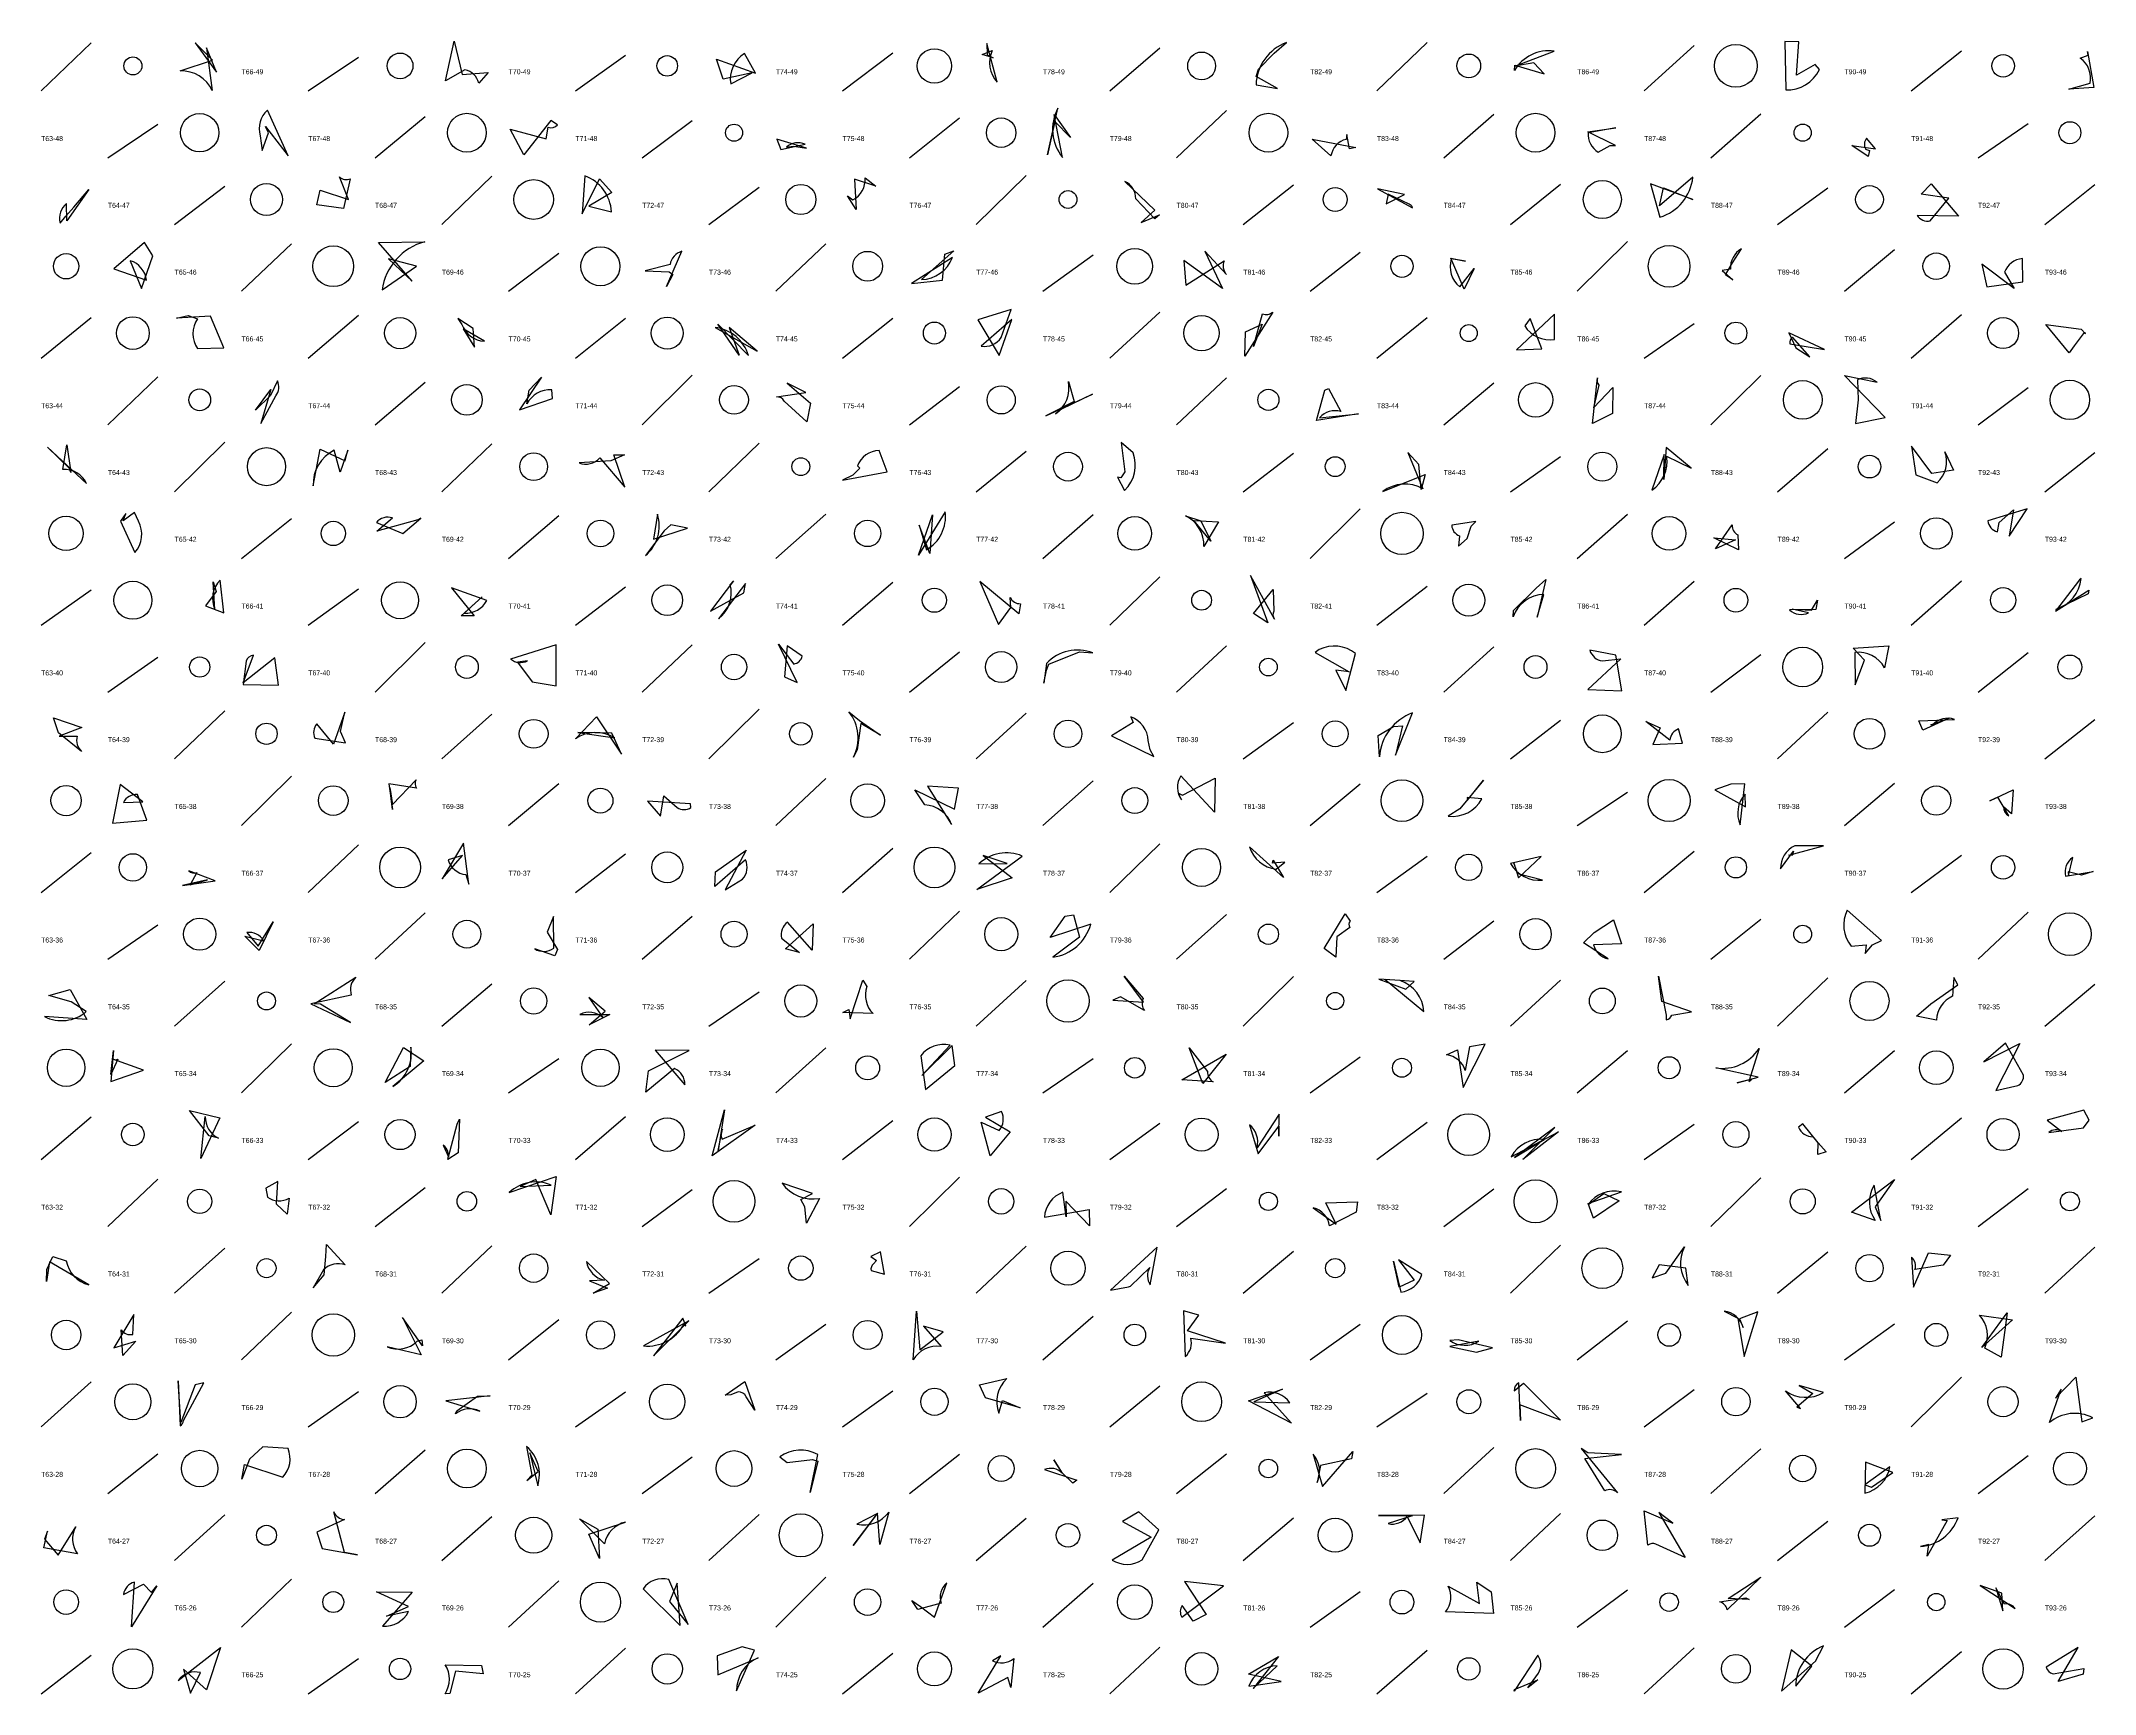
# Model space of a CAD drawing. Header units: millimetres. Extents: x -1 to 9990, y 0 to 15990.
# Drawn here: x 2520 to 3750, y 1000 to 1990 of the extents above; entities that cross this region are included whole.
import ezdxf

# ---------------------------------------------------------------- set-up
doc = ezdxf.new("R2010")
doc.units = ezdxf.units.MM
doc.layers.add('TEXT', color=3, linetype='Continuous')
doc.layers.add('WALL', color=1, linetype='Continuous')

msp = doc.modelspace()

# ---------------------------------------------------------------- linework, layer by layer
for points in [[(2625, 1971.3), (2619.1, 1985.8), (2622.5, 1960.3, 0.3), (2603.3, 1972), (2622.7, 1978.4), (2612.2, 1988.9)], [(2772.1, 1969.8), (2787.7, 1971), (2782.1, 1964.7, 0.3), (2773.8, 1972.6), (2762.2, 1966.1), (2767.4, 1989.9)], [(2924.4, 1979.1), (2947.9, 1970.7), (2941.3, 1982.5, 0.3), (2933, 1964.2), (2945.9, 1970.9), (2928.5, 1967.1)], [(3090.2, 1979.9), (3083.6, 1981.9), (3089.6, 1984.3, 0.3), (3092.6, 1965.2), (3086.4, 1988.5), (3086.5, 1981.7)], [(3249.1, 1973), (3258.4, 1982.6), (3265.8, 1989, 0.3), (3247.6, 1963.7), (3260.5, 1961.5), (3247.6, 1968.6)], [(3413.9, 1976.8), (3402.5, 1974.9), (3426.2, 1983.9, 0.3), (3402.4, 1972.3), (3402.5, 1975.4), (3420.2, 1970.2)], [(3572.7, 1989.4), (3564.2, 1989.6), (3564.8, 1960.6, 0.3), (3585, 1972.9), (3582.5, 1975.9), (3571.3, 1969.5)], [(3749.4, 1962.1), (3734.3, 1961.1), (3747.1, 1964.6, 0.3), (3741.2, 1979.7), (3745.9, 1981.5), (3745.5, 1983.7)], [(2654.4, 1938.8), (2667.9, 1921.1), (2655.6, 1948.4, 0.3), (2651.3, 1933.2), (2652.4, 1924.4), (2656.2, 1934.9)], [(3127.2, 1941.8), (3122.8, 1921.8), (3128.9, 1949.6, 0.3), (3131.7, 1920.2), (3126.7, 1945.9), (3136.5, 1932.2)], [(2801, 1937.1), (2822.4, 1931.4), (2823.7, 1938.3, 0.3), (2829.3, 1939.7), (2825.2, 1942.4), (2809.1, 1921.7)], [(2960.7, 1931.2), (2963.1, 1925), (2977.6, 1928.1, 0.3), (2966.4, 1926.3), (2970.6, 1926.9), (2978.4, 1925.8)], [(3303.6, 1925.4), (3302, 1934), (3301.6, 1931, 0.3), (3292.5, 1921.2), (3281.3, 1931.2), (3307.3, 1926.2)], [(3446.4, 1935.5), (3463.1, 1938), (3446.6, 1935, 0.3), (3452.6, 1923.4), (3459.6, 1927.3), (3462.8, 1927.3)], [(3604.5, 1927.3), (3618.6, 1925.4), (3613.2, 1931.7, 0.3), (3612.7, 1925.2), (3614.9, 1924.4), (3614.2, 1920.7)], [(2687.1, 1900.6), (2704.2, 1894.9), (2698.7, 1908.6, 0.3), (2705.2, 1907.4), (2701.2, 1889.6), (2685.2, 1891.8)], [(2861.8, 1899.2), (2848, 1891), (2861.6, 1887.7, 0.3), (2845.7, 1909.1), (2844.1, 1886.4), (2854.5, 1907.3)], [(3008.1, 1889.1), (3002.9, 1897.1), (3006.2, 1894.8, 0.3), (3013.5, 1907.9), (3020, 1903), (3007.2, 1907.2)], [(3509.1, 1895), (3483.8, 1904.4), (3489.5, 1884.4, 0.3), (3509.2, 1908.3), (3489.3, 1891.2), (3491.7, 1901.9)], [(2548.7, 1901), (2535.5, 1882.2), (2535.2, 1892.6, 0.3), (2531.4, 1880.9), (2534.8, 1885), (2539.6, 1890.4)], [(3189.8, 1885.9), (3187.1, 1883.4), (3175.6, 1895.4, 0.3), (3169.1, 1905.7), (3187.1, 1888.6), (3178.8, 1881.2)], [(3336.5, 1897.9), (3320.4, 1901.4), (3341.3, 1890.1, 0.3), (3339.3, 1892.1), (3326.7, 1898.1), (3325.6, 1892.3)], [(3652, 1904.3), (3668.3, 1885.1), (3643.5, 1885.5, 0.3), (3651.4, 1882.2), (3662.6, 1895.8), (3645.9, 1898.2)], [(2742.2, 1846.1), (2722, 1869.2), (2749.8, 1869.7, 0.3), (2724.2, 1840.8), (2744.9, 1855), (2728.1, 1859.5)], [(2582, 1869.2), (2563.5, 1853.5), (2583.1, 1846.7, 0.3), (2573.4, 1858.3), (2580.1, 1841.6), (2587, 1861.3)], [(2898.4, 1850), (2894.6, 1842.8), (2903.8, 1864, 0.3), (2896.7, 1856), (2881.8, 1852.2), (2896.1, 1851.6)], [(3061.3, 1862.2), (3066.7, 1864.3), (3047.2, 1847, 0.3), (3065.8, 1860.2), (3041.3, 1844.7), (3059.8, 1846.7)], [(3204.3, 1858.5), (3205.5, 1843.6), (3228.5, 1858.3, 0.3), (3229.9, 1850.1), (3217, 1864.1), (3227.5, 1841.7)], [(3364.2, 1859.9), (3373.1, 1858.1), (3364.5, 1859.4, 0.3), (3369.6, 1842.7), (3378.2, 1853.7), (3372.3, 1841.2)], [(3528.7, 1849.9), (3533, 1857.1), (3538.4, 1865.4, 0.3), (3531.8, 1853.3), (3526.7, 1852.5), (3533.2, 1846.9)], [(3685.2, 1842.6), (3706.8, 1845.6), (3706.6, 1859.6, 0.3), (3695.9, 1851.4), (3701.6, 1841.7), (3682.3, 1856.2)], [(2601.1, 1823.9), (2608, 1825.5), (2613.6, 1823.6, 0.3), (2613.7, 1805.7), (2629.4, 1806.2), (2621.4, 1825.1)], [(2778.8, 1817.7), (2769.5, 1823.8), (2772, 1820.2, 0.3), (2785.5, 1810.1), (2772.8, 1817.6), (2779.5, 1806.6)], [(3093.8, 1801.6), (3101.3, 1823.2), (3083, 1807.2, 0.3), (3095, 1812.3), (3100.9, 1829.2), (3081.1, 1823)], [(3251.2, 1820.4), (3246, 1807), (3251.5, 1826.5, 0.3), (3257.6, 1827.6), (3240.9, 1801.1), (3241.4, 1815.7)], [(3418.8, 1805.5), (3411.7, 1823.7), (3408.5, 1819.3, 0.3), (3426.3, 1811.2), (3426.4, 1826.4), (3403.5, 1804.9)], [(2938.1, 1801.8), (2925.3, 1820.4), (2943.7, 1801.5, 0.3), (2923.6, 1818.4), (2948.9, 1804.1), (2932.1, 1818.3)], [(3570.9, 1806.1), (3579.3, 1800.7), (3568.9, 1812.6, 0.3), (3567.3, 1808.5), (3588.1, 1805.1), (3566.7, 1815.2)], [(3720.7, 1820.2), (3741.8, 1817.3), (3744.4, 1814.6, 0.3), (3743.5, 1815.4), (3737.5, 1807.3), (3734.5, 1803.2)], [(2657.6, 1781.3), (2651.7, 1760.8), (2660.5, 1777.4, 0.3), (2661.5, 1786.4), (2657.3, 1777.6), (2648.4, 1768.9)], [(2806.6, 1769), (2826.3, 1775.9), (2825.8, 1781, 0.3), (2811, 1772.6), (2812.4, 1780.9), (2819.6, 1788.6)], [(2980.7, 1773), (2978.6, 1761.8), (2965.1, 1774.2, 0.3), (2960.5, 1776.8), (2977.9, 1779.4), (2966.9, 1785)], [(3149.7, 1778.5), (3131.1, 1769.4), (3127.5, 1766.6, 0.3), (3135.2, 1785.9), (3138.6, 1774.1), (3121.7, 1765.5)], [(3461.1, 1766.9), (3449.1, 1760.8), (3452.1, 1788.1, 0.3), (3452.9, 1783.9), (3449.8, 1770.3), (3461.2, 1782.5)], [(3624.4, 1764.5), (3600.1, 1789.6), (3619.5, 1785.5, 0.3), (3607.8, 1787), (3608.3, 1775), (3606.7, 1760.9)], [(3288.9, 1780.8), (3291.1, 1781.9), (3298.3, 1768, 0.3), (3285.7, 1764.3), (3308.9, 1766.6), (3283.8, 1762.6)], [(2537.1, 1733.8), (2523.9, 1746.7), (2547.3, 1725, 0.3), (2533.1, 1733.3), (2535.4, 1748.1), (2537.8, 1731.4)], [(3166.7, 1728.4), (3164.6, 1728.8), (3168.9, 1720.8, 0.3), (3174, 1743.3), (3166.9, 1749.5), (3169.1, 1731.9)], [(3640.1, 1747.2), (3642.7, 1730.1), (3655.5, 1725.4, 0.3), (3660.2, 1743.9), (3665.4, 1732.8), (3652.4, 1730.9)], [(2703.7, 1744.9), (2699.1, 1731.6), (2695.5, 1744.8, 0.3), (2683, 1723.5), (2687.1, 1745.5), (2702.1, 1738.4)], [(2869.3, 1742.1), (2861.2, 1738.4), (2842.2, 1737.2, 0.3), (2854.6, 1740.2), (2869.6, 1722.7), (2863, 1742.1)], [(3000, 1727), (3026.7, 1731.8), (3021.9, 1744.7, 0.3), (3008.9, 1735.4), (3010.3, 1734), (3006.2, 1729.9)], [(3345.2, 1736.3), (3338.6, 1743.4), (3347.6, 1721.7, 0.3), (3323.5, 1720.1), (3348.8, 1730.3), (3346.5, 1721.4)], [(3491.8, 1727.3), (3492.1, 1742.3), (3484.6, 1721, 0.3), (3493.5, 1741.2), (3508.1, 1734.1), (3493.2, 1746.4)], [(3698.6, 1693.4), (3709.5, 1709.8), (3685.8, 1702.5, 0.3), (3691.6, 1696), (3692.7, 1701.6), (3701.3, 1709.1)], [(2570.7, 1707), (2567.6, 1702.4), (2576.2, 1683.5, 0.3), (2578.4, 1702.4), (2575.9, 1707.5), (2569.1, 1702.5)], [(2745.6, 1703.1), (2721.1, 1696.4), (2730.4, 1704.3, 0.3), (2720.8, 1701.6), (2736.7, 1694.9), (2747.4, 1704.2)], [(2897.1, 1700.2), (2893.1, 1696.5), (2881.9, 1681.7, 0.3), (2889.2, 1706.5), (2886.8, 1691.6), (2907.1, 1698.2)], [(3052.3, 1683), (3045.9, 1700), (3050.2, 1685.2, 0.3), (3061.5, 1707.9), (3045.4, 1681.9), (3053.8, 1706.1)], [(3210.3, 1702.7), (3225.1, 1702), (3216.4, 1687.1, 0.3), (3205.3, 1705.6), (3214.5, 1702.6), (3220.5, 1690.4)], [(3376.4, 1699.4), (3379.2, 1702.2), (3364.8, 1699.9, 0.3), (3369.4, 1693.6), (3368.9, 1687.3), (3374, 1691.9)], [(3534.8, 1691.2), (3522.7, 1685.8), (3532.7, 1700.1, 0.3), (3536.2, 1694.1), (3536.6, 1685.1), (3521.8, 1692.4)], [(2618.4, 1651.7), (2629.5, 1647.4), (2627.2, 1667.1, 0.3), (2624, 1649.5), (2623.1, 1666), (2624.8, 1660.3)], [(2771.6, 1645.6), (2784.1, 1657), (2773.4, 1647.3, 0.3), (2786.9, 1654.9), (2765.7, 1662.5), (2779.4, 1645.7)], [(2940.8, 1659.4), (2941.9, 1665), (2925.7, 1643.9, 0.3), (2932.7, 1664.5), (2934.6, 1666.6), (2921, 1648.5)], [(3093.3, 1640.5), (3100.8, 1650.6), (3100.4, 1656.7, 0.3), (3106.5, 1652.9), (3105.5, 1646.8), (3082.2, 1666.3)], [(3246, 1647), (3257.9, 1661.5), (3258.2, 1648.4, 0.3), (3258.7, 1643.7), (3244.2, 1669.8), (3254.6, 1641.5)], [(3421.1, 1667.5), (3415.9, 1644.9), (3420, 1658.5, 0.3), (3401.5, 1645.1), (3401.7, 1648.8), (3415.3, 1662.2)], [(3746.4, 1661), (3746, 1658.9), (3726.5, 1649.4, 0.3), (3741.8, 1668.1), (3740.8, 1667.3), (3726.3, 1648.4)], [(3583.8, 1655.1), (3582.8, 1649.4), (3567, 1649.2, 0.3), (3578.5, 1647.5), (3568.7, 1649.6), (3580.3, 1649)], [(2828.5, 1603.7), (2828.5, 1628.3), (2801.2, 1619.8, 0.3), (2811.3, 1618.7), (2805.3, 1617.9), (2814.2, 1606.2)], [(2972.9, 1605.8), (2961.6, 1628.6), (2970.8, 1616.8, 0.3), (2975.8, 1621.5), (2966.9, 1627.7), (2965.2, 1609.2)], [(3123.6, 1616.7), (3141.8, 1624.1), (3149.9, 1623.4, 0.3), (3122.1, 1617.2), (3120.5, 1605.4), (3122.1, 1613.2)], [(3295.3, 1613.2), (3301.3, 1601), (3307.1, 1623.1, 0.3), (3285.5, 1625.4), (3283, 1623.6), (3303.4, 1612.2)], [(3466.7, 1600.8), (3463.1, 1622.1), (3447.5, 1625, 0.3), (3455.1, 1618.7), (3466.1, 1620), (3446.3, 1601.5)], [(3605.2, 1626.2), (3626.5, 1627.6), (3624, 1614.6, 0.3), (3606.2, 1623.7), (3606.4, 1604.3), (3612.1, 1619.2)], [(2659.9, 1620.6), (2641.1, 1605.5), (2647.2, 1622.1, 0.3), (2642.8, 1618.5), (2641.1, 1604.6), (2662.2, 1604.2)], [(2702, 1587.9), (2695.1, 1568.8), (2685.1, 1580.9, 0.3), (2684, 1572.4), (2702.3, 1569.5), (2699.4, 1576.3)], [(3010.9, 1581.1), (3008.8, 1565.4), (3006.5, 1561.1, 0.3), (3003.8, 1588.1), (3010.1, 1582.9), (3022.7, 1574.2)], [(3335.3, 1579.8), (3331.1, 1562.3), (3341.4, 1587.5, 0.3), (3321.5, 1561.2), (3320.7, 1574), (3329.9, 1579.4)], [(2544.5, 1578.7), (2530.9, 1573.6), (2541.7, 1573.6, 0.3), (2544.3, 1564.4), (2530.4, 1575.6), (2527.5, 1584.6)], [(2861.8, 1575.3), (2841.5, 1575.8), (2863.6, 1572.6, 0.3), (2840, 1571.9), (2852.6, 1585.2), (2867.7, 1562.8)], [(3186.5, 1561.4), (3184.2, 1565.4), (3183.1, 1570.9, 0.3), (3172.6, 1585.1), (3174, 1581.7), (3161, 1573.7)], [(3485.2, 1568.6), (3503.1, 1569.4), (3500.7, 1577.9, 0.3), (3495.4, 1571.2), (3481, 1582.3), (3489.7, 1578.6)], [(3647, 1577.1), (3644.5, 1582.8), (3665.9, 1583.6, 0.3), (3652.8, 1580.3), (3651.8, 1580.4), (3662.8, 1584.4)], [(3223.2, 1548.4), (3222.8, 1528.1), (3202.6, 1549.9, 0.3), (3202.9, 1535.4), (3201.2, 1539.4), (3203.6, 1538.3)], [(2562.7, 1521.5), (2583.4, 1523.2), (2577.7, 1538.6, 0.3), (2569.3, 1533.9), (2581, 1534.2), (2567.3, 1544.6)], [(2728.8, 1542.8), (2730.4, 1532.7), (2744.6, 1547.4, 0.3), (2744.8, 1542.4), (2728.3, 1545), (2730.4, 1529.6)], [(2891, 1525.7), (2892.9, 1537.9), (2901, 1530.9, 0.3), (2909.2, 1530.8), (2908.9, 1533.1), (2883.1, 1534.6)], [(3069.5, 1542.4), (3050.9, 1543.6), (3065.3, 1520.7, 0.3), (3049.3, 1532.4), (3043.2, 1541.4), (3067.1, 1529.8)], [(3383.9, 1547.3), (3369.7, 1530), (3362.7, 1525.6, 0.3), (3382.9, 1536), (3374.1, 1536.8), (3374.3, 1535.3)], [(3522.4, 1541.5), (3540.8, 1531.3), (3540.5, 1538.9, 0.3), (3537.6, 1520.5), (3540.3, 1545), (3532, 1544.8)], [(3701.1, 1541.5), (3700, 1527), (3695.3, 1531.3, 0.3), (3698.4, 1525.9), (3691.8, 1537.1), (3687.1, 1534.8)], [(2760.3, 1488.2), (2772.3, 1502.1), (2763.8, 1499.5, 0.3), (2774.4, 1490.7), (2776.1, 1484.9), (2772.9, 1509.6)], [(2942.2, 1505.3), (2929.7, 1481.6), (2940.1, 1487.9, 0.3), (2941.8, 1499.6), (2923.5, 1483.5), (2923.8, 1492.3)], [(3101.6, 1488.8), (3080.5, 1481.7), (3107.6, 1501.8, 0.3), (3081.7, 1497.1), (3098.6, 1497.3), (3084.2, 1502.1)], [(3257.9, 1499.4), (3264.1, 1489), (3243.6, 1507.3, 0.3), (3259.7, 1494), (3264.9, 1498.1), (3257.4, 1497.5)], [(3404.7, 1488.8), (3418.3, 1501.5), (3400.1, 1497.3, 0.3), (3419.2, 1487.4), (3404.4, 1491.2), (3402, 1497.5)], [(3566.7, 1502.4), (3587.4, 1507.9), (3570.3, 1507.9, 0.3), (3561.7, 1494.1), (3569.4, 1504.8), (3568.7, 1502.1)], [(3733.9, 1492.4), (3734.2, 1490.1), (3736.7, 1501, 0.3), (3732.4, 1489.8), (3749, 1492.6), (3742, 1490.3)], [(2604.6, 1484.1), (2624.3, 1487), (2608.5, 1492.9, 0.3), (2613.3, 1491.9), (2609.2, 1484.6), (2619.7, 1487.5)], [(2829.2, 1445.9), (2827.6, 1442.1), (2815.6, 1446.2, 0.3), (2827, 1446.6), (2826.8, 1465.6), (2823, 1456.2)], [(3138.2, 1466.5), (3141.8, 1453.2), (3126, 1441.2, 0.3), (3148.6, 1461), (3124.4, 1453.1), (3133.4, 1465.7)], [(3288.5, 1446.4), (3300.9, 1467.1), (3303.9, 1462.8, 0.3), (3303.7, 1459), (3296, 1453.5), (3295.4, 1441.3)], [(3616.7, 1448.7), (3622.1, 1451.3), (3601.7, 1469.4, 0.3), (3604.1, 1447.8), (3613.1, 1448.7), (3612.4, 1443.5)], [(2650.6, 1445.3), (2642, 1453.9), (2653.3, 1451.1, 0.3), (2643.3, 1456), (2650.1, 1447.8), (2659, 1462.4)], [(2982.3, 1461.1), (2981.8, 1445.5), (2967, 1462.2, 0.3), (2963.5, 1452.6), (2974.3, 1444), (2965.8, 1446.3)], [(3461.6, 1463.6), (3466.4, 1449.3), (3449.8, 1448.6, 0.3), (3458.4, 1440.3), (3443.8, 1449.8), (3450.2, 1456)], [(2687.4, 1413.1), (2683.6, 1413.2), (2708.5, 1429.2, 0.3), (2705.8, 1418.5), (2681.6, 1413.3), (2705.4, 1402.1)], [(3004.5, 1404.4), (3012.2, 1427.4), (3014.6, 1423.6, 0.3), (3018.3, 1407.5), (3000.2, 1408.1), (3003.8, 1409.8)], [(3180.3, 1414.2), (3168.6, 1429.9), (3180.1, 1416.4, 0.3), (3180.8, 1409.2), (3166.5, 1417.5), (3161.9, 1415.5)], [(3342.3, 1426.7), (3325, 1427.8), (3348.2, 1408.6, 0.3), (3334, 1427.2), (3321.1, 1428), (3337.4, 1422)], [(3488.7, 1429.9), (3493.3, 1406.6), (3493.3, 1403.7, 0.3), (3496.6, 1406.5), (3508.3, 1408.4), (3490.6, 1414.7)], [(3667.9, 1424.6), (3665.5, 1429.1), (3664.8, 1417.8, 0.3), (3655.2, 1403.5), (3643.1, 1406), (3651.7, 1413.3)], [(2537.5, 1421.8), (2547.5, 1404), (2522, 1405.7, 0.3), (2547.1, 1408.6), (2538.1, 1414.4), (2524.6, 1418.3)], [(2857.8, 1408.9), (2848, 1417.1), (2856.4, 1405.2, 0.3), (2842.7, 1406.9), (2860.7, 1406.9), (2848.3, 1400.7)], [(2561.8, 1366.7), (2581.3, 1373.6), (2563, 1380.2, 0.3), (2565.9, 1380.2), (2561.8, 1370.9), (2563.3, 1385.4)], [(2737.1, 1387.2), (2749.3, 1379.2), (2730.7, 1363.8, 0.3), (2741.5, 1387.4), (2741, 1375.7), (2726.1, 1366.1)], [(2908.2, 1385.4), (2887.7, 1385.5), (2905.6, 1364.8, 0.3), (2899.4, 1374.6), (2882.2, 1360.3), (2883.8, 1373.2)], [(3065.7, 1388.3), (3047.4, 1370.3), (3064.4, 1388.5, 0.3), (3046.9, 1382.2), (3049.7, 1361.9), (3067.2, 1376.4)], [(3215.7, 1365.6), (3207.5, 1387), (3218.6, 1372.8, 0.3), (3222, 1366.5), (3203.2, 1367.8), (3229.7, 1383.2)], [(3384.9, 1389.1), (3375.4, 1387.5), (3372.9, 1373.4, 0.3), (3361.7, 1382.7), (3368.2, 1385.8), (3371.7, 1363.1)], [(3535.7, 1365.9), (3548.3, 1369.3), (3522.9, 1375, 0.3), (3548.9, 1386.6), (3542.7, 1366.8), (3544.6, 1368.1)], [(3705.1, 1389.6), (3690.6, 1361.3), (3703.8, 1364.3, 0.3), (3707.3, 1370.6), (3696.5, 1389.7), (3683.4, 1378.5)], [(2627.1, 1345.1), (2615.7, 1320.6), (2618.3, 1345.8, 0.3), (2626.3, 1332.9), (2620.7, 1334.3), (2608.9, 1349.4)], [(2770.6, 1344.2), (2769.8, 1324.1), (2763.6, 1320.1, 0.3), (2760.9, 1328.7), (2763.9, 1321.6), (2769.1, 1341.2)], [(2929.3, 1349.8), (2925.5, 1325.5), (2928.1, 1338.2, 0.3), (2927.8, 1332.3), (2947.7, 1340.6), (2921.9, 1322.3)], [(3088.3, 1322.2), (3082.9, 1342.5), (3093.8, 1337.5, 0.3), (3095.2, 1348.8), (3085.5, 1345.4), (3100.4, 1336.6)], [(3261.2, 1334), (3261.5, 1347.2), (3248.2, 1327.1, 0.3), (3243.6, 1340.9), (3248.8, 1323.4), (3261.2, 1340.1)], [(3584.3, 1330.1), (3575.1, 1341.5), (3572.5, 1339.4, 0.3), (3581.1, 1333.7), (3589.1, 1324.7), (3584.1, 1323)], [(3743.4, 1349.6), (3721.3, 1343.7), (3730.2, 1336.9, 0.3), (3722.3, 1336.3), (3743.2, 1339.1), (3746.5, 1343.6)], [(3426.5, 1339.3), (3402.3, 1321.3), (3420.1, 1332.1, 0.3), (3400.4, 1321.7), (3428.7, 1336.6), (3407.3, 1320.1)], [(2661.8, 1306.9), (2654.6, 1302.8), (2655.6, 1297.6, 0.3), (2668.5, 1296.9), (2667.3, 1287.4), (2661, 1293.3)], [(2816.3, 1308.1), (2806.9, 1303.8), (2825.4, 1304.7, 0.3), (2800.4, 1300.3), (2828.4, 1309.8), (2825.3, 1287)], [(2975, 1296.2), (2981.9, 1299.6), (2963.9, 1305.9, 0.3), (2986.1, 1296.8), (2978.4, 1281.9), (2977.3, 1291.7)], [(3618.4, 1291.8), (3621.7, 1283.6), (3617.8, 1304.6, 0.3), (3618.4, 1283.6), (3604.3, 1288.6), (3630, 1308)], [(3133.8, 1295.2), (3134, 1285.7), (3131.9, 1300.4, 0.3), (3120.9, 1285.5), (3147.7, 1290.1), (3147.9, 1280.3)], [(3308.4, 1294.8), (3307.6, 1288.6), (3291.7, 1280.3, 0.3), (3281.9, 1291.2), (3295.5, 1281.4), (3289.4, 1294.1)], [(3449.7, 1285), (3446.6, 1293.7), (3466.4, 1300.7, 0.3), (3446.5, 1293.2), (3455.9, 1299.6), (3465.1, 1295.4)], [(2690.5, 1261.9), (2691, 1269.1), (2702.2, 1256.9, 0.3), (2689.2, 1253.9), (2683, 1243.2), (2689.6, 1250.9)], [(3171.2, 1243.9), (3172.5, 1244.2), (3184, 1255.4, 0.3), (3184.3, 1245), (3188.3, 1267.5), (3160.4, 1241.8)], [(3484.9, 1249.1), (3493, 1251.9), (3504.2, 1267.8, 0.3), (3506.5, 1244.7), (3505, 1254.9), (3489.1, 1257)], [(2523.5, 1254.1), (2527.1, 1262), (2535.1, 1259.3, 0.3), (2548.6, 1245), (2525, 1258.8), (2523.2, 1247)], [(2850.7, 1240), (2860.4, 1245.7), (2846.6, 1259, 0.3), (2857.4, 1247.7), (2848.5, 1247.4), (2859.2, 1243.1)], [(3017, 1261.9), (3020.3, 1259.6), (3018.6, 1257.5, 0.3), (3017.1, 1253.5), (3025.2, 1251.3), (3022.7, 1264.7)], [(3333.3, 1243.6), (3329.9, 1259.1), (3334.4, 1240.6, 0.3), (3346.9, 1251.1), (3333, 1259.9), (3342.3, 1247.8)], [(3663.6, 1262.8), (3659.2, 1256.8), (3642.2, 1254.2, 0.3), (3640.2, 1261.6), (3641.4, 1243.6), (3650.3, 1264.2)], [(2576.7, 1211.3), (2569, 1202.6), (2567.9, 1218, 0.3), (2574.9, 1215.3), (2575.5, 1227.3), (2563.6, 1207.3)], [(2736.5, 1225.5), (2747.7, 1203), (2727.2, 1207.8, 0.3), (2745.3, 1211.2), (2748, 1212.1), (2748.4, 1208.5)], [(2886.7, 1202.4), (2907.9, 1223.5), (2880.8, 1208.4, 0.3), (2904.9, 1221.2), (2906.2, 1220.4), (2904.4, 1225.1)], [(3060.3, 1216.8), (3048.4, 1220.3), (3059, 1208.1, 0.3), (3042.3, 1200.1), (3044.2, 1229.2), (3046.2, 1206.1)], [(3213.3, 1226.9), (3204.2, 1229.4), (3205.2, 1202.1, 0.3), (3208.5, 1213.1), (3229.4, 1210.1), (3206.5, 1217.4)], [(3548.2, 1228.8), (3537.2, 1224.7), (3539.4, 1219.4, 0.3), (3527.9, 1229.3), (3536.2, 1225.1), (3539.9, 1202)], [(3697.4, 1228.3), (3693.8, 1201.6), (3684, 1207, 0.3), (3680.8, 1226.9), (3700.6, 1224.1), (3682.3, 1207.4)], [(3389.2, 1207.3), (3368.6, 1212.1), (3363.7, 1211.6, 0.3), (3381, 1211.2), (3363.7, 1208.1), (3379.6, 1204.7)], [(2603.6, 1162.5), (2602.1, 1187.6), (2603.3, 1160.6, 0.3), (2605.2, 1163.8), (2617.4, 1186.3), (2612.2, 1185.2)], [(2941.4, 1187.1), (2947.5, 1170), (2942.2, 1178, 0.3), (2937.5, 1180.9), (2933.1, 1179.2), (2929.7, 1178.9)], [(3085.5, 1177.3), (3081.9, 1185.2), (3098.4, 1188.9, 0.3), (3093.5, 1168.2), (3095.7, 1175.7), (3106.4, 1171.3)], [(3263.5, 1182.5), (3246.2, 1175), (3267.9, 1174.4, 0.3), (3252.4, 1180.4), (3268.8, 1162.1), (3243, 1175.5)], [(3405.5, 1173.2), (3405.9, 1163.8), (3404.9, 1186.4, 0.3), (3402.2, 1181.6), (3407.7, 1186.2), (3429.9, 1163.9)], [(3571.4, 1171.8), (3573.6, 1170.9), (3564.6, 1181.6, 0.3), (3587.4, 1180.5), (3572.9, 1184.7), (3581.1, 1180)], [(3738.5, 1189.8), (3742.2, 1162.9), (3748.7, 1165.4, 0.3), (3722.7, 1162.5), (3729.8, 1182.6), (3726.4, 1177.1)], [(2789, 1178.6), (2762.4, 1175.6), (2782.7, 1169.3, 0.3), (2768.2, 1167.7), (2768.9, 1169.6), (2781.4, 1178.3)], [(2640.3, 1128.7), (2641.9, 1137.3), (2664.7, 1129.8, 0.3), (2667.9, 1147), (2652.8, 1148), (2644.9, 1140.6)], [(2817.7, 1133.3), (2812.8, 1144.4), (2817.4, 1124.7, 0.3), (2810.8, 1148.2), (2814, 1131.1), (2811, 1127.9)], [(2985.2, 1139.3), (2980.6, 1120.6), (2985.1, 1143.3, 0.3), (2962.4, 1141.9), (2966.9, 1138.5), (2982, 1140.4)], [(3304.7, 1140.8), (3286.2, 1136.8), (3284.2, 1126.7, 0.3), (3281.8, 1143.5), (3287.4, 1124.3), (3305.5, 1145.2)], [(3446.4, 1144.3), (3442.4, 1147), (3464.1, 1120.5, 0.3), (3456.4, 1121.7), (3444.5, 1141), (3466.5, 1143.3)], [(3131.8, 1132.2), (3126.6, 1140.1), (3131.5, 1132.3, 0.3), (3121, 1134.4), (3140.3, 1128), (3137.9, 1126.3)], [(3629, 1132.6), (3612.7, 1138.8), (3612.2, 1120.2, 0.3), (3627.2, 1136.1), (3612.3, 1125.2), (3616.2, 1123.9)], [(2709.4, 1083.3), (2701.8, 1084.6), (2695.3, 1109.1, 0.3), (2701.8, 1104.4), (2685.1, 1096.9), (2688.4, 1087)], [(3006.3, 1088.8), (3020.9, 1108), (3008.5, 1101.7, 0.3), (3027.8, 1108.9), (3022.3, 1089.4), (3021, 1108.2)], [(3167.6, 1103.3), (3184.8, 1093.8), (3161.4, 1080.2, 0.3), (3179.4, 1080.4), (3189.3, 1098.3), (3177.5, 1109.1)], [(3488.8, 1108.7), (3504.6, 1081.8), (3487, 1089.7, 0.3), (3482.3, 1089.1), (3480.1, 1109.7), (3497.2, 1102.3)], [(2522.1, 1092.7), (2530.2, 1083.2), (2540.8, 1100, 0.3), (2541.8, 1083.9), (2521.6, 1087.4), (2523.9, 1097.5)], [(2854.5, 1081.1), (2848.1, 1095.6), (2870, 1102.9, 0.3), (2857.5, 1089.9), (2842.4, 1104.9), (2853.5, 1098.6)], [(3320.9, 1106.9), (3341.1, 1106.7), (3326.7, 1102, 0.3), (3338.1, 1106.3), (3346, 1090.4), (3348.5, 1107)], [(3649.5, 1082.5), (3650.5, 1089.4), (3645.5, 1088.3, 0.3), (3668, 1105.5), (3658.3, 1104.3), (3661.5, 1103.8)], [(2589.4, 1064.8), (2574.2, 1040.1), (2575.9, 1066.9, 0.3), (2569.3, 1059.6), (2581.3, 1065.7), (2586.1, 1060.7)], [(2720.9, 1061.1), (2742.2, 1060.9), (2724.4, 1040.6, 0.3), (2740.1, 1049.3), (2726.9, 1046.6), (2740.1, 1052.3)], [(2896.4, 1055.4), (2907.6, 1041.5), (2895.9, 1068.6, 0.3), (2880.5, 1063), (2902.7, 1041), (2901, 1066.3)], [(3046.6, 1052.3), (3055, 1046), (3062.4, 1066.5, 0.3), (3059, 1054.3), (3045, 1050.5), (3041.5, 1055.9)], [(3217.8, 1047.6), (3210, 1043.5), (3203.4, 1053, 0.3), (3203.2, 1045.9), (3228.1, 1064.7), (3204.8, 1067.4)], [(3388.4, 1061.2), (3389.9, 1048.1), (3361.1, 1049.1, 0.3), (3362.7, 1064.6), (3381.5, 1054.1), (3379.9, 1067)], [(3530.4, 1057.1), (3550, 1069.9), (3529.8, 1050.4, 0.3), (3525.1, 1055.1), (3541, 1057.5), (3542.9, 1056.5)], [(3694.2, 1060.4), (3681.2, 1065), (3702.3, 1051.1, 0.3), (3695.9, 1053.8), (3690.7, 1063.5), (3694.8, 1049.7)], [(2605.2, 1014.8), (2609.5, 1000.5), (2615.4, 1012.8, 0.3), (2602.1, 1008.1), (2627.5, 1027.9), (2619, 1002.4)], [(2924.9, 1022.9), (2925.3, 1011.5), (2949.4, 1021.7, 0.3), (2936.5, 1001.8), (2947.2, 1026.2), (2939.9, 1028.3)], [(3081.2, 1000.5), (3094.8, 1022.9), (3089.7, 1019.8, 0.3), (3102.5, 1021.3), (3100.7, 1003.8), (3098.9, 1009.8)], [(3261, 1022.5), (3245.8, 1003.3), (3260.3, 1016.9, 0.3), (3243.2, 1004.6), (3262.6, 1007.5), (3243, 1011.8)], [(3416.4, 1008.5), (3410.4, 1003.6), (3416.8, 1012.5, 0.3), (3416.3, 1023.3), (3402.2, 1001.7), (3402.4, 1002.6)], [(3562.2, 1001.6), (3582.7, 1019.6), (3587.4, 1028.8, 0.3), (3570.8, 1004.7), (3580.4, 1016.6), (3568, 1026.4)], [(3728, 1007.4), (3739.9, 1027.8), (3720.9, 1016.1, 0.3), (3724.9, 1012.1), (3743.4, 1015.2), (3743, 1011.8)], [(2768.2, 1013.6), (2764.7, 1000.3), (2761.9, 1000.1, 0.3), (2762, 1017.5), (2783.8, 1017), (2784.7, 1012)]]:
    msp.add_lwpolyline(points, format="xyb", close=True)
for centre, radius in [((2575, 1975), 5.39), ((2735, 1975), 7.72), ((2895, 1975), 6.15), ((3055, 1975), 10.3), ((3215, 1975), 8.31), ((3375, 1975), 7.13), ((3535, 1975), 12.8), ((3695, 1975), 6.74), ((2615, 1935), 11.5), ((2775, 1935), 11.6), ((3095, 1935), 8.83), ((3255, 1935), 11.6), ((3415, 1935), 11.6), ((2935, 1935), 5.09), ((3575, 1935), 5.15), ((3735, 1935), 6.59), ((2815, 1895), 11.9), ((2655, 1895), 9.54), ((2975, 1895), 9.04), ((3135, 1895), 5.35), ((3295, 1895), 7.13), ((3455, 1895), 11.4), ((3615, 1895), 8.3), ((2535, 1855), 7.6), ((2695, 1855), 12.2), ((2855, 1855), 11.7), ((3015, 1855), 8.94), ((3175, 1855), 10.7), ((3335, 1855), 6.65), ((3495, 1855), 12.5), ((3655, 1855), 7.97), ((2575, 1815), 9.81), ((2735, 1815), 9.36), ((2895, 1815), 9.58), ((3055, 1815), 6.63), ((3215, 1815), 10.6), ((3535, 1815), 6.56), ((3695, 1815), 9.31), ((3375, 1815), 5.1), ((2775, 1775), 9.2), ((2935, 1775), 8.61), ((3415, 1775), 10.3), ((3575, 1775), 11.6), ((3735, 1775), 11.8), ((2615, 1775), 6.51), ((3095, 1775), 8.44), ((3255, 1775), 6.34), ((2655, 1735), 11.4), ((2815, 1735), 8.28), ((2975, 1735), 5.34), ((3135, 1735), 8.63), ((3295, 1735), 5.93), ((3455, 1735), 8.69), ((3615, 1735), 6.79), ((2535, 1695), 10.3), ((2695, 1695), 7.28), ((2855, 1695), 8), ((3015, 1695), 7.92), ((3175, 1695), 10.1), ((3335, 1695), 12.7), ((3495, 1695), 10.1), ((3655, 1695), 9.43), ((2575, 1655), 11.4), ((2735, 1655), 11.1), ((2895, 1655), 9.18), ((3055, 1655), 7.24), ((3215, 1655), 5.93), ((3375, 1655), 9.57), ((3535, 1655), 7.11), ((3695, 1655), 7.57), ((3095, 1615), 9.33), ((3575, 1615), 11.9), ((2615, 1615), 6.07), ((2775, 1615), 6.81), ((2935, 1615), 7.6), ((3255, 1615), 5.31), ((3415, 1615), 6.86), ((3735, 1615), 7.19), ((2655, 1575), 6.4), ((2815, 1575), 8.59), ((2975, 1575), 6.73), ((3135, 1575), 8.24), ((3295, 1575), 7.7), ((3455, 1575), 11.3), ((3615, 1575), 9.2), ((2535, 1535), 9.07), ((2695, 1535), 8.89), ((2855, 1535), 7.5), ((3015, 1535), 10.1), ((3175, 1535), 7.75), ((3335, 1535), 12.5), ((3495, 1535), 12.6), ((3655, 1535), 8.77), ((2575, 1495), 8.2), ((2735, 1495), 12.2), ((2895, 1495), 9.27), ((3055, 1495), 12.2), ((3215, 1495), 11.4), ((3375, 1495), 7.84), ((3535, 1495), 6.35), ((3695, 1495), 7.03), ((2615, 1455), 9.66), ((3095, 1455), 9.9), ((3415, 1455), 9.43), ((3735, 1455), 12.8), ((2775, 1455), 8.32), ((2935, 1455), 7.79), ((3255, 1455), 6.08), ((3575, 1455), 5.36), ((3135, 1415), 12.7), ((2655, 1415), 5.39), ((2815, 1415), 7.86), ((2975, 1415), 9.6), ((3295, 1415), 5.14), ((3455, 1415), 7.75), ((3615, 1415), 11.7), ((2535, 1375), 11.2), ((2695, 1375), 11.4), ((2855, 1375), 11.2), ((3015, 1375), 7.16), ((3175, 1375), 6.16), ((3335, 1375), 5.68), ((3495, 1375), 6.59), ((3655, 1375), 10.1), ((2575, 1335), 6.77), ((2735, 1335), 9.04), ((2895, 1335), 10.1), ((3055, 1335), 9.99), ((3215, 1335), 9.91), ((3375, 1335), 12.5), ((3535, 1335), 7.8), ((3695, 1335), 9.63), ((2935, 1295), 12.5), ((3415, 1295), 12.9), ((2615, 1295), 7.28), ((2775, 1295), 5.86), ((3095, 1295), 7.6), ((3255, 1295), 5.41), ((3575, 1295), 7.54), ((3735, 1295), 5.69), ((3455, 1255), 12.2), ((2655, 1255), 5.71), ((2815, 1255), 8.53), ((2975, 1255), 7.3), ((3135, 1255), 10.2), ((3295, 1255), 5.76), ((3615, 1255), 8.2), ((2535, 1215), 8.83), ((2695, 1215), 12.7), ((2855, 1215), 8.43), ((3015, 1215), 8.67), ((3175, 1215), 6.46), ((3335, 1215), 11.7), ((3495, 1215), 6.77), ((3655, 1215), 6.91), ((2575, 1175), 10.8), ((2735, 1175), 9.72), ((2895, 1175), 10.6), ((3055, 1175), 8.16), ((3215, 1175), 11.9), ((3375, 1175), 7.17), ((3535, 1175), 8.51), ((3695, 1175), 9.04), ((2615, 1135), 10.9), ((2775, 1135), 11.6), ((2935, 1135), 10.7), ((3415, 1135), 11.9), ((3735, 1135), 9.88), ((3095, 1135), 7.76), ((3255, 1135), 5.56), ((3575, 1135), 7.9), ((2975, 1095), 12.9), ((2655, 1095), 5.98), ((2815, 1095), 10.8), ((3135, 1095), 7.06), ((3295, 1095), 10.2), ((3455, 1095), 9.16), ((3615, 1095), 6.57), ((2535, 1055), 7.38), ((2695, 1055), 6.26), ((2855, 1055), 12), ((3015, 1055), 7.94), ((3175, 1055), 10.4), ((3335, 1055), 7.11), ((3495, 1055), 5.55), ((3655, 1055), 5.19), ((2575, 1015), 12), ((2735, 1015), 6.42), ((2895, 1015), 9.06), ((3055, 1015), 10.2), ((3215, 1015), 9.72), ((3375, 1015), 6.7), ((3535, 1015), 8.62), ((3695, 1015), 12.1)]:
    msp.add_circle(centre, radius)
at = {"layer": 'WALL'}
for p, q in [((2520, 1960), (2550, 1988.8)), ((2680, 1960), (2710, 1980.3)), ((2840, 1960), (2870, 1981.5)), ((3000, 1960), (3030, 1982.8)), ((3160, 1960), (3190, 1985.9)), ((3320, 1960), (3350, 1989.1)), ((3480, 1960), (3510, 1987.3)), ((3640, 1960), (3670, 1984.1)), ((2720, 1920), (2750, 1944.8)), ((3040, 1920), (3070, 1943.9)), ((3200, 1920), (3230, 1948.3)), ((3360, 1920), (3390, 1946.1)), ((3520, 1920), (3550, 1946.2)), ((2560, 1920), (2590, 1940.2)), ((2880, 1920), (2910, 1942.3)), ((3680, 1920), (3710, 1940.6)), ((2760, 1880), (2790, 1909)), ((3080, 1880), (3110, 1909.4)), ((2600, 1880), (2630, 1903)), ((2920, 1880), (2950, 1902.4)), ((3240, 1880), (3270, 1903.8)), ((3400, 1880), (3430, 1904.2)), ((3560, 1880), (3590, 1902)), ((3720, 1880), (3750, 1904)), ((3440, 1840), (3470, 1869.8)), ((2640, 1840), (2670, 1868.5)), ((2800, 1840), (2830, 1862.8)), ((2960, 1840), (2990, 1868.4)), ((3120, 1840), (3150, 1861.9)), ((3280, 1840), (3310, 1863.5)), ((3600, 1840), (3630, 1865)), ((2520, 1800), (2550, 1824.4)), ((2680, 1800), (2710, 1825.7)), ((2840, 1800), (2870, 1824)), ((3000, 1800), (3030, 1823.9)), ((3160, 1800), (3190, 1827.5)), ((3320, 1800), (3350, 1824.3)), ((3480, 1800), (3510, 1820.7)), ((3640, 1800), (3670, 1826.2)), ((2560, 1760), (2590, 1788.8)), ((2720, 1760), (2750, 1785.6)), ((2880, 1760), (2910, 1789.7)), ((3200, 1760), (3230, 1788.2)), ((3360, 1760), (3390, 1785.1)), ((3520, 1760), (3550, 1789.5)), ((3040, 1760), (3070, 1783)), ((3680, 1760), (3710, 1782.4)), ((2600, 1720), (2630, 1749.7)), ((2760, 1720), (2790, 1748.7)), ((2920, 1720), (2950, 1749.1)), ((3080, 1720), (3110, 1744.2)), ((3240, 1720), (3270, 1743.1)), ((3400, 1720), (3430, 1741.1)), ((3560, 1720), (3590, 1745.8)), ((3720, 1720), (3750, 1743.4)), ((3280, 1680), (3310, 1709.8)), ((2640, 1680), (2670, 1704)), ((2800, 1680), (2830, 1705.7)), ((2960, 1680), (2990, 1706.5)), ((3120, 1680), (3150, 1706.3)), ((3440, 1680), (3470, 1706.6)), ((3600, 1680), (3630, 1701.9)), ((2520, 1640), (2550, 1661.2)), ((2680, 1640), (2710, 1661.8)), ((2840, 1640), (2870, 1663)), ((3000, 1640), (3030, 1665.8)), ((3160, 1640), (3190, 1669)), ((3320, 1640), (3350, 1663.4)), ((3480, 1640), (3510, 1666.4)), ((3640, 1640), (3670, 1666.6)), ((2720, 1600), (2750, 1629.7)), ((2880, 1600), (2910, 1628.3)), ((3040, 1600), (3070, 1624.1)), ((3200, 1600), (3230, 1627.6)), ((3360, 1600), (3390, 1627)), ((2560, 1600), (2590, 1621)), ((3520, 1600), (3550, 1622.5)), ((3680, 1600), (3710, 1623.6)), ((2600, 1560), (2630, 1588.8)), ((2760, 1560), (2790, 1586.8)), ((2920, 1560), (2950, 1589.8)), ((3080, 1560), (3110, 1587.3)), ((3560, 1560), (3590, 1588)), ((3240, 1560), (3270, 1581.7)), ((3400, 1560), (3430, 1583.2)), ((3720, 1560), (3750, 1583.5)), ((2640, 1520), (2670, 1549.7)), ((2800, 1520), (2830, 1545.3)), ((2960, 1520), (2990, 1548.2)), ((3120, 1520), (3150, 1546.8)), ((3280, 1520), (3310, 1545.1)), ((3440, 1520), (3470, 1540)), ((3600, 1520), (3630, 1545.4)), ((2520, 1480), (2550, 1503.9)), ((2680, 1480), (2710, 1508.5)), ((2840, 1480), (2870, 1503.1)), ((3000, 1480), (3030, 1506.5)), ((3160, 1480), (3190, 1509.2)), ((3320, 1480), (3350, 1501.7)), ((3480, 1480), (3510, 1504.8)), ((3640, 1480), (3670, 1502.4)), ((2720, 1440), (2750, 1467.8)), ((2880, 1440), (2910, 1465.7)), ((3040, 1440), (3070, 1468.8)), ((3200, 1440), (3230, 1466.8)), ((3520, 1440), (3550, 1464)), ((3680, 1440), (3710, 1468.2)), ((2560, 1440), (2590, 1460.6)), ((3360, 1440), (3390, 1463)), ((2600, 1400), (2630, 1426.9)), ((3080, 1400), (3110, 1427.3)), ((3240, 1400), (3270, 1429.6)), ((3400, 1400), (3430, 1427.5)), ((3560, 1400), (3590, 1428.8)), ((2760, 1400), (2790, 1425.2)), ((2920, 1400), (2950, 1420.4)), ((3720, 1400), (3750, 1425)), ((2640, 1360), (2670, 1389.3)), ((2800, 1360), (2830, 1380.5)), ((2960, 1360), (2990, 1387)), ((3120, 1360), (3150, 1380.6)), ((3280, 1360), (3310, 1381.6)), ((3440, 1360), (3470, 1385.4)), ((3600, 1360), (3630, 1385.4)), ((2520, 1320), (2550, 1345.6)), ((2680, 1320), (2710, 1342.8)), ((2840, 1320), (2870, 1345.9)), ((3000, 1320), (3030, 1343.4)), ((3160, 1320), (3190, 1341.9)), ((3320, 1320), (3350, 1342.5)), ((3480, 1320), (3510, 1341.3)), ((3640, 1320), (3670, 1345)), ((2560, 1280), (2590, 1308.3)), ((3040, 1280), (3070, 1309.4)), ((3520, 1280), (3550, 1309.1)), ((2720, 1280), (2750, 1303.3)), ((2880, 1280), (2910, 1302)), ((3200, 1280), (3230, 1302.7)), ((3360, 1280), (3390, 1302.4)), ((3680, 1280), (3710, 1302.6)), ((2600, 1240), (2630, 1266.9)), ((2760, 1240), (2790, 1268.4)), ((3080, 1240), (3110, 1268.2)), ((3400, 1240), (3430, 1268.7)), ((3720, 1240), (3750, 1267.6)), ((2920, 1240), (2950, 1260.8)), ((3240, 1240), (3270, 1265.1)), ((3560, 1240), (3590, 1264.8)), ((2640, 1200), (2670, 1228.6)), ((2800, 1200), (2830, 1224.3)), ((2960, 1200), (2990, 1221.4)), ((3120, 1200), (3150, 1226.3)), ((3280, 1200), (3310, 1221.4)), ((3440, 1200), (3470, 1223.5)), ((3600, 1200), (3630, 1221.7)), ((2520, 1160), (2550, 1186.9)), ((2680, 1160), (2710, 1181.2)), ((2840, 1160), (2870, 1180.9)), ((3000, 1160), (3030, 1181.5)), ((3160, 1160), (3190, 1184.5)), ((3480, 1160), (3510, 1182.4)), ((3640, 1160), (3670, 1189.8)), ((3320, 1160), (3350, 1180.1)), ((2720, 1120), (2750, 1146.2)), ((3360, 1120), (3390, 1147.5)), ((3520, 1120), (3550, 1146.8)), ((2560, 1120), (2590, 1143.7)), ((2880, 1120), (2910, 1141.9)), ((3040, 1120), (3070, 1143.5)), ((3200, 1120), (3230, 1143.7)), ((3680, 1120), (3710, 1142.8)), ((2600, 1080), (2630, 1107.3)), ((2920, 1080), (2950, 1107.5)), ((3400, 1080), (3430, 1108)), ((2760, 1080), (2790, 1106.2)), ((3080, 1080), (3110, 1105.3)), ((3240, 1080), (3270, 1105.4)), ((3560, 1080), (3590, 1103.5)), ((3720, 1080), (3750, 1106.6)), ((2640, 1040), (2670, 1068.7)), ((2800, 1040), (2830, 1067.8)), ((2960, 1040), (2990, 1069.9)), ((3120, 1040), (3150, 1066.3)), ((3280, 1040), (3310, 1061.4)), ((3440, 1040), (3470, 1062.4)), ((3600, 1040), (3630, 1062.6)), ((2520, 1000), (2550, 1023.3)), ((2680, 1000), (2710, 1021.2)), ((2840, 1000), (2870, 1027.5)), ((3000, 1000), (3030, 1024.4)), ((3160, 1000), (3190, 1028.1)), ((3320, 1000), (3350, 1026.3)), ((3480, 1000), (3510, 1027.6)), ((3640, 1000), (3670, 1025.4))]:
    msp.add_line(p, q, dxfattribs=at)

# ---------------------------------------------------------------- texts
at = {"layer": 'TEXT'}
for s, p in [('T66-49', (2640, 1970)), ('T70-49', (2800, 1970)), ('T74-49', (2960, 1970)), ('T78-49', (3120, 1970)), ('T82-49', (3280, 1970)), ('T86-49', (3440, 1970)), ('T90-49', (3600, 1970)), ('T63-48', (2520, 1930)), ('T67-48', (2680, 1930)), ('T71-48', (2840, 1930)), ('T75-48', (3000, 1930)), ('T79-48', (3160, 1930)), ('T83-48', (3320, 1930)), ('T87-48', (3480, 1930)), ('T91-48', (3640, 1930)), ('T64-47', (2560, 1890)), ('T68-47', (2720, 1890)), ('T72-47', (2880, 1890)), ('T76-47', (3040, 1890)), ('T80-47', (3200, 1890)), ('T84-47', (3360, 1890)), ('T88-47', (3520, 1890)), ('T92-47', (3680, 1890)), ('T65-46', (2600, 1850)), ('T69-46', (2760, 1850)), ('T73-46', (2920, 1850)), ('T77-46', (3080, 1850)), ('T81-46', (3240, 1850)), ('T85-46', (3400, 1850)), ('T89-46', (3560, 1850)), ('T93-46', (3720, 1850)), ('T66-45', (2640, 1810)), ('T70-45', (2800, 1810)), ('T74-45', (2960, 1810)), ('T78-45', (3120, 1810)), ('T82-45', (3280, 1810)), ('T86-45', (3440, 1810)), ('T90-45', (3600, 1810)), ('T63-44', (2520, 1770)), ('T67-44', (2680, 1770)), ('T71-44', (2840, 1770)), ('T75-44', (3000, 1770)), ('T79-44', (3160, 1770)), ('T83-44', (3320, 1770)), ('T87-44', (3480, 1770)), ('T91-44', (3640, 1770)), ('T64-43', (2560, 1730)), ('T68-43', (2720, 1730)), ('T72-43', (2880, 1730)), ('T76-43', (3040, 1730)), ('T80-43', (3200, 1730)), ('T84-43', (3360, 1730)), ('T88-43', (3520, 1730)), ('T92-43', (3680, 1730)), ('T65-42', (2600, 1690)), ('T69-42', (2760, 1690)), ('T73-42', (2920, 1690)), ('T77-42', (3080, 1690)), ('T81-42', (3240, 1690)), ('T85-42', (3400, 1690)), ('T89-42', (3560, 1690)), ('T93-42', (3720, 1690)), ('T66-41', (2640, 1650)), ('T70-41', (2800, 1650)), ('T74-41', (2960, 1650)), ('T78-41', (3120, 1650)), ('T82-41', (3280, 1650)), ('T86-41', (3440, 1650)), ('T90-41', (3600, 1650)), ('T63-40', (2520, 1610)), ('T67-40', (2680, 1610)), ('T71-40', (2840, 1610)), ('T75-40', (3000, 1610)), ('T79-40', (3160, 1610)), ('T83-40', (3320, 1610)), ('T87-40', (3480, 1610)), ('T91-40', (3640, 1610)), ('T64-39', (2560, 1570)), ('T68-39', (2720, 1570)), ('T72-39', (2880, 1570)), ('T76-39', (3040, 1570)), ('T80-39', (3200, 1570)), ('T84-39', (3360, 1570)), ('T88-39', (3520, 1570)), ('T92-39', (3680, 1570)), ('T65-38', (2600, 1530)), ('T69-38', (2760, 1530)), ('T73-38', (2920, 1530)), ('T77-38', (3080, 1530)), ('T81-38', (3240, 1530)), ('T85-38', (3400, 1530)), ('T89-38', (3560, 1530)), ('T93-38', (3720, 1530)), ('T66-37', (2640, 1490)), ('T70-37', (2800, 1490)), ('T74-37', (2960, 1490)), ('T78-37', (3120, 1490)), ('T82-37', (3280, 1490)), ('T86-37', (3440, 1490)), ('T90-37', (3600, 1490)), ('T63-36', (2520, 1450)), ('T67-36', (2680, 1450)), ('T71-36', (2840, 1450)), ('T75-36', (3000, 1450)), ('T79-36', (3160, 1450)), ('T83-36', (3320, 1450)), ('T87-36', (3480, 1450)), ('T91-36', (3640, 1450)), ('T64-35', (2560, 1410)), ('T68-35', (2720, 1410)), ('T72-35', (2880, 1410)), ('T76-35', (3040, 1410)), ('T80-35', (3200, 1410)), ('T84-35', (3360, 1410)), ('T88-35', (3520, 1410)), ('T92-35', (3680, 1410)), ('T65-34', (2600, 1370)), ('T69-34', (2760, 1370)), ('T73-34', (2920, 1370)), ('T77-34', (3080, 1370)), ('T81-34', (3240, 1370)), ('T85-34', (3400, 1370)), ('T89-34', (3560, 1370)), ('T93-34', (3720, 1370)), ('T66-33', (2640, 1330)), ('T70-33', (2800, 1330)), ('T74-33', (2960, 1330)), ('T78-33', (3120, 1330)), ('T82-33', (3280, 1330)), ('T86-33', (3440, 1330)), ('T90-33', (3600, 1330)), ('T63-32', (2520, 1290)), ('T67-32', (2680, 1290)), ('T71-32', (2840, 1290)), ('T75-32', (3000, 1290)), ('T79-32', (3160, 1290)), ('T83-32', (3320, 1290)), ('T87-32', (3480, 1290)), ('T91-32', (3640, 1290)), ('T64-31', (2560, 1250)), ('T68-31', (2720, 1250)), ('T72-31', (2880, 1250)), ('T76-31', (3040, 1250)), ('T80-31', (3200, 1250)), ('T84-31', (3360, 1250)), ('T88-31', (3520, 1250)), ('T92-31', (3680, 1250)), ('T65-30', (2600, 1210)), ('T69-30', (2760, 1210)), ('T73-30', (2920, 1210)), ('T77-30', (3080, 1210)), ('T81-30', (3240, 1210)), ('T85-30', (3400, 1210)), ('T89-30', (3560, 1210)), ('T93-30', (3720, 1210)), ('T66-29', (2640, 1170)), ('T70-29', (2800, 1170)), ('T74-29', (2960, 1170)), ('T78-29', (3120, 1170)), ('T82-29', (3280, 1170)), ('T86-29', (3440, 1170)), ('T90-29', (3600, 1170)), ('T63-28', (2520, 1130)), ('T67-28', (2680, 1130)), ('T71-28', (2840, 1130)), ('T75-28', (3000, 1130)), ('T79-28', (3160, 1130)), ('T83-28', (3320, 1130)), ('T87-28', (3480, 1130)), ('T91-28', (3640, 1130)), ('T64-27', (2560, 1090)), ('T68-27', (2720, 1090)), ('T72-27', (2880, 1090)), ('T76-27', (3040, 1090)), ('T80-27', (3200, 1090)), ('T84-27', (3360, 1090)), ('T88-27', (3520, 1090)), ('T92-27', (3680, 1090)), ('T65-26', (2600, 1050)), ('T69-26', (2760, 1050)), ('T73-26', (2920, 1050)), ('T77-26', (3080, 1050)), ('T81-26', (3240, 1050)), ('T85-26', (3400, 1050)), ('T89-26', (3560, 1050)), ('T93-26', (3720, 1050)), ('T66-25', (2640, 1010)), ('T70-25', (2800, 1010)), ('T74-25', (2960, 1010)), ('T78-25', (3120, 1010)), ('T82-25', (3280, 1010)), ('T86-25', (3440, 1010)), ('T90-25', (3600, 1010))]:
    msp.add_text(s, height=3, dxfattribs=at).set_placement(p)

doc.saveas('drawing.dxf')
